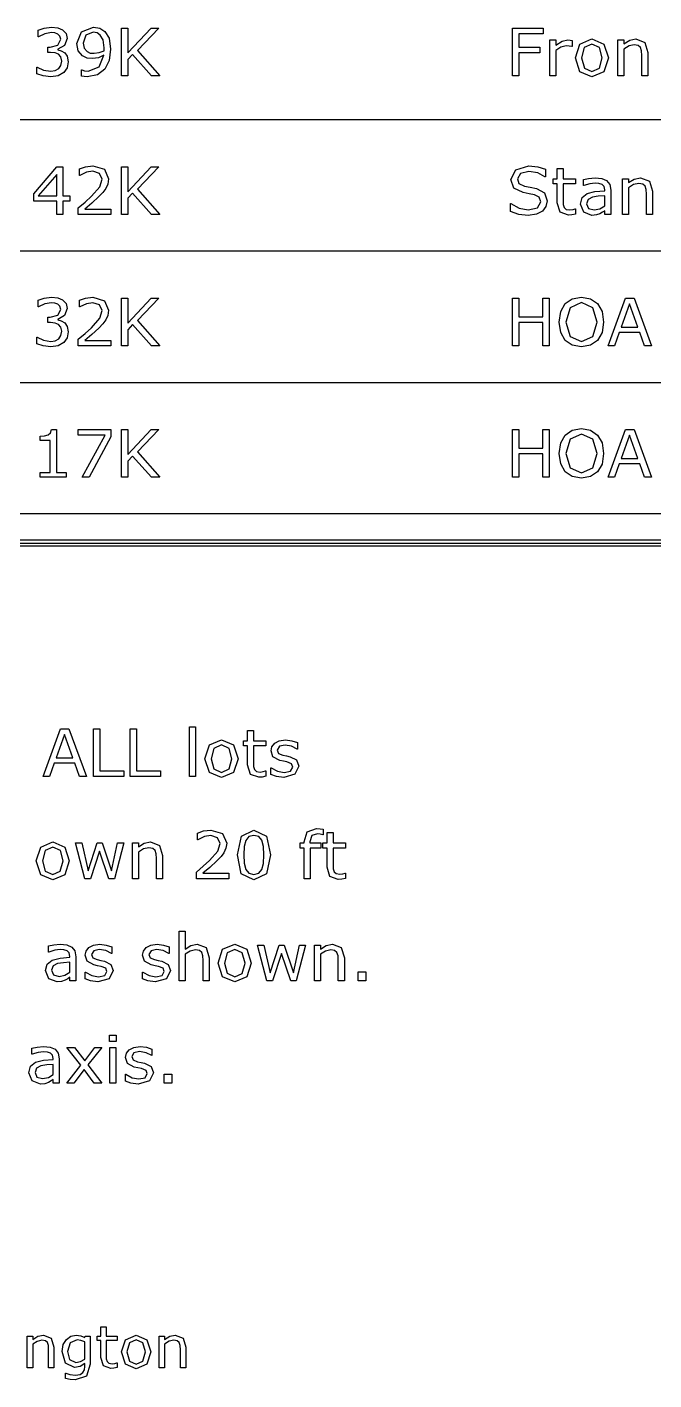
# Model space of a CAD drawing. Extents: x -1 to 182, y 89 to 480.
# Drawn here: x 129.78 to 152.49, y 89.79 to 138.82 of the extents above; entities that cross this region are included whole.
import ezdxf

# ---------------------------------------------------------------- set-up
doc = ezdxf.new("R2010")
doc.units = 0

msp = doc.modelspace()

# ---------------------------------------------------------------- linework, layer by layer
at = {"layer": 'Layer 1', "color": 7}
for points in [[(131.140151, 137.888609), (131.232006, 137.763037), (131.268051, 137.567696), (131.225029, 137.350262), (131.104107, 137.178177), (130.898304, 137.057262), (130.640182, 137.018898), (130.356478, 137.05377), (130.127423, 137.128197), (130.127423, 137.37119), (130.144859, 137.37119), (130.377401, 137.263055), (130.635525, 137.220034), (130.79133, 137.244375), (130.925043, 137.316474), (131.004108, 137.42924), (131.030849, 137.585052), (131.000618, 137.738537), (130.91923, 137.835031), (130.792492, 137.883873), (130.632038, 137.897895), (130.527393, 137.897895), (130.527393, 138.090909), (130.608784, 138.090909), (130.89016, 138.164172), (130.995969, 138.380442), (130.969225, 138.489741), (130.894811, 138.567634), (130.78784, 138.609491), (130.658779, 138.621133), (130.423912, 138.581604), (130.189041, 138.469977), (130.177426, 138.469977), (130.177426, 138.712996), (130.397178, 138.787423), (130.664603, 138.822296), (130.887845, 138.799012), (131.062253, 138.724585), (131.188991, 138.589727), (131.232012, 138.404863), (131.129692, 138.15253), (130.890171, 138.017672), (130.890171, 138.001268), (131.01807, 137.961739), (131.140156, 137.888503), (131.140151, 137.888609)], [(132.804, 138.024631), (132.751679, 137.613045), (132.595874, 137.297953), (132.330775, 137.093299), (131.956379, 137.021226), (131.842431, 137.028105), (131.747089, 137.047949), (131.747089, 137.27004), (131.758704, 137.27004), (131.854046, 137.236306), (131.991246, 137.221224), (132.393547, 137.374709), (132.563303, 137.800264), (132.359829, 137.707237), (132.151702, 137.67935), (131.957527, 137.700252), (131.784284, 137.781638), (131.629643, 137.961845), (131.578483, 138.223465), (131.752891, 138.654841), (132.178444, 138.821105), (132.410988, 138.781576), (132.598186, 138.665292), (132.750501, 138.416478), (132.803987, 138.024631), (132.804, 138.024631)], [(134.585284, 137.054934), (134.286466, 137.054934), (133.601625, 137.825823), (133.429543, 137.642097), (133.429543, 137.054934), (133.199324, 137.054934), (133.199324, 138.786233), (133.429543, 138.786233), (133.429543, 137.882788), (134.270189, 138.786233), (134.54924, 138.786233), (133.776033, 137.972323), (134.585284, 137.054934)], [(148.472888, 138.581578), (147.597362, 138.581578), (147.597362, 138.093237), (148.34964, 138.093237), (148.34964, 137.888609), (147.597362, 137.888609), (147.597362, 137.054934), (147.367143, 137.054934), (147.367143, 138.786233), (148.472888, 138.786233), (148.472888, 138.581578)], [(132.569132, 138.074637), (132.531924, 138.364144), (132.429604, 138.5339), (132.312169, 138.608327), (132.176131, 138.631611), (131.911032, 138.526968), (131.814528, 138.232805), (131.845921, 138.052571), (131.951728, 137.930492), (132.066837, 137.88165), (132.206362, 137.870008), (132.390073, 137.89435), (132.564481, 137.965258), (132.566862, 138.012936), (132.569243, 138.074558), (132.569132, 138.074637)], [(149.528638, 138.11533), (149.517023, 138.11533), (149.42168, 138.131734), (149.313548, 138.137555), (149.118212, 138.092205), (148.936827, 137.977112), (148.936827, 137.054934), (148.718236, 137.054934), (148.718236, 138.353693), (148.936827, 138.353693), (148.936827, 138.161843), (149.165881, 138.309507), (149.369356, 138.353693), (149.451912, 138.350253), (149.528651, 138.33967), (149.528638, 138.11533)], [(150.841345, 137.703718), (150.678566, 137.202598), (150.242546, 137.018898), (149.804201, 137.202598), (149.642583, 137.703718), (149.804201, 138.204865), (150.242546, 138.389729), (150.678566, 138.204865), (150.841345, 137.703718), (150.841345, 137.703718)], [(152.265675, 137.054934), (152.047084, 137.054934), (152.047084, 137.794417), (152.036633, 137.961845), (151.998264, 138.085114), (151.914547, 138.157187), (151.772696, 138.181528), (151.585498, 138.137343), (151.3983, 138.024551), (151.3983, 137.054934), (151.17971, 137.054934), (151.17971, 138.353693), (151.3983, 138.353693), (151.3983, 138.209521), (151.609917, 138.342051), (151.83432, 138.389729), (152.15523, 138.262994), (152.265688, 137.897895), (152.265675, 137.054934)], [(150.615778, 137.703718), (150.516948, 138.078129), (150.242546, 138.201372), (149.965819, 138.078129), (149.868151, 137.703718), (149.966981, 137.332826), (150.242546, 137.207254), (150.515784, 137.331661), (150.615778, 137.703718), (150.615778, 137.703718)], [(4.762494, 135.467436), (175.153946, 135.467436), (175.153946, 130.704942), (4.762494, 130.704942), (4.762494, 135.467436)], [(131.332, 132.515034), (131.075037, 132.515034), (131.075037, 132.027857), (130.851795, 132.027857), (130.851795, 132.515034), (130.022778, 132.515034), (130.022778, 132.782474), (130.861098, 133.759156), (131.075037, 133.759156), (131.075037, 132.701062), (131.332, 132.701062), (131.332, 132.515034)], [(130.851795, 132.701062), (130.851795, 133.482429), (130.180908, 132.701062), (130.851795, 132.701062)], [(132.806326, 132.027857), (131.634305, 132.027857), (131.634305, 132.270876), (131.878475, 132.480162), (132.107533, 132.688283), (132.413327, 133.031288), (132.49588, 133.306851), (132.40635, 133.517301), (132.158693, 133.59403), (131.929635, 133.556829), (131.688955, 133.442873), (131.677339, 133.442873), (131.677339, 133.687057), (131.897094, 133.761458), (132.164519, 133.795192), (132.581935, 133.666128), (132.733089, 133.318466), (132.707504, 133.133602), (132.634251, 132.971995), (132.52728, 132.830126), (132.379617, 132.675503), (132.122656, 132.438305), (131.874996, 132.226691), (132.806334, 132.226691), (132.806326, 132.027857)], [(134.585284, 132.027857), (134.286466, 132.027857), (133.601625, 132.798746), (133.429543, 132.61502), (133.429543, 132.027857), (133.199324, 132.027857), (133.199324, 133.759156), (133.429543, 133.759156), (133.429543, 132.855711), (134.270189, 133.759156), (134.54924, 133.759156), (133.776033, 132.945246), (134.585284, 132.027857)], [(148.625203, 132.522019), (148.577534, 132.32202), (148.446147, 132.154592), (148.228718, 132.038334), (147.931062, 131.996451), (147.593875, 132.031349), (147.290403, 132.134828), (147.290403, 132.42317), (147.306675, 132.42317), (147.610144, 132.254578), (147.93338, 132.195285), (148.265916, 132.275507), (148.385676, 132.489449), (148.328704, 132.659205), (148.157783, 132.744083), (147.96826, 132.782474), (147.753159, 132.820839), (147.411318, 132.987103), (147.30086, 133.29521), (147.48457, 133.651021), (147.950821, 133.790535), (148.285683, 133.755663), (148.555433, 133.669621), (148.555433, 133.39755), (148.539161, 133.39755), (148.278711, 133.535901), (147.949662, 133.591701), (147.652006, 133.514972), (147.540387, 133.317302), (147.596195, 133.147546), (147.792696, 133.053381), (148.004309, 133.013852), (148.236854, 132.966174), (148.527533, 132.811525), (148.625201, 132.522019), (148.625203, 132.522019)], [(149.651886, 132.039472), (149.51701, 132.012749), (149.387949, 132.002166), (149.085641, 132.109137), (148.98216, 132.452142), (148.98216, 133.14281), (148.834494, 133.14281), (148.834494, 133.32651), (148.98216, 133.32651), (148.98216, 133.699731), (149.200751, 133.699731), (149.200751, 133.32651), (149.651886, 133.32651), (149.651886, 133.14281), (149.200751, 133.14281), (149.200751, 132.550964), (149.205407, 132.390521), (149.237962, 132.28355), (149.307724, 132.214944), (149.444927, 132.194042), (149.556546, 132.209123), (149.640263, 132.235872), (149.651878, 132.235872), (149.651886, 132.039472)], [(150.925062, 132.027831), (150.707633, 132.027831), (150.707633, 132.166181), (150.628568, 132.11038), (150.533225, 132.05458), (150.407651, 132.010395), (150.241382, 131.991874), (149.943726, 132.108131), (149.821642, 132.404623), (149.884428, 132.642986), (150.065813, 132.787157), (150.350679, 132.858092), (150.707633, 132.886006), (150.707633, 132.919713), (150.680892, 133.042956), (150.606478, 133.119712), (150.494855, 133.155748), (150.358817, 133.165008), (150.166968, 133.141725), (149.948378, 133.076611), (149.936763, 133.076611), (149.936763, 133.298676), (150.121635, 133.33704), (150.359992, 133.357942), (150.598347, 133.334659), (150.775081, 133.257903), (150.886703, 133.119553), (150.925073, 132.909104), (150.925062, 132.027831)], [(152.431944, 132.027831), (152.213354, 132.027831), (152.213354, 132.767314), (152.202876, 132.934742), (152.164506, 133.058011), (152.08079, 133.130083), (151.938939, 133.154425), (151.751741, 133.11024), (151.564543, 132.997448), (151.564543, 132.027857), (151.345953, 132.027857), (151.345953, 133.326616), (151.564543, 133.326616), (151.564543, 133.182444), (151.776157, 133.314974), (152.000563, 133.362652), (152.321473, 133.235917), (152.431931, 132.870818), (152.431944, 132.027831)], [(150.707633, 132.347579), (150.707633, 132.709185), (150.471601, 132.691722), (150.257662, 132.657988), (150.105344, 132.574274), (150.04721, 132.419652), (150.114647, 132.251033), (150.320448, 132.195232), (150.5309, 132.239418), (150.707633, 132.347553), (150.707633, 132.347579)], [(131.140151, 128.099038), (131.232006, 127.973466), (131.268051, 127.778125), (131.225029, 127.560691), (131.104107, 127.388606), (130.898304, 127.267691), (130.640182, 127.229327), (130.356478, 127.264199), (130.127423, 127.338626), (130.127423, 127.581619), (130.144859, 127.581619), (130.377401, 127.473484), (130.635525, 127.430463), (130.79133, 127.454804), (130.925043, 127.526903), (131.004108, 127.639669), (131.030849, 127.795481), (131.000618, 127.948966), (130.91923, 128.04546), (130.792492, 128.094302), (130.632038, 128.108324), (130.527393, 128.108324), (130.527393, 128.301338), (130.608784, 128.301338), (130.89016, 128.374601), (130.995969, 128.590871), (130.969225, 128.70017), (130.894811, 128.778063), (130.78784, 128.81992), (130.658779, 128.831562), (130.423912, 128.792033), (130.189041, 128.680406), (130.177426, 128.680406), (130.177426, 128.923425), (130.397178, 128.997852), (130.664603, 129.032725), (130.887845, 129.009441), (131.062253, 128.935014), (131.188991, 128.800156), (131.232012, 128.615292), (131.129692, 128.362959), (130.890171, 128.228101), (130.890171, 128.211697), (131.01807, 128.172168), (131.140156, 128.098932), (131.140151, 128.099038)], [(132.806326, 127.265363), (131.634305, 127.265363), (131.634305, 127.508382), (131.878475, 127.717668), (132.107533, 127.925789), (132.413327, 128.268794), (132.49588, 128.544357), (132.40635, 128.754807), (132.158693, 128.831536), (131.929635, 128.794335), (131.688955, 128.680379), (131.677339, 128.680379), (131.677339, 128.924563), (131.897094, 128.998964), (132.164519, 129.032698), (132.581935, 128.903634), (132.733089, 128.555972), (132.707504, 128.371108), (132.634251, 128.209501), (132.52728, 128.067632), (132.379617, 127.913009), (132.122656, 127.675811), (131.874996, 127.464197), (132.806334, 127.464197), (132.806326, 127.265363)], [(134.585284, 127.265363), (134.286466, 127.265363), (133.601625, 128.036252), (133.429543, 127.852526), (133.429543, 127.265363), (133.199324, 127.265363), (133.199324, 128.996662), (133.429543, 128.996662), (133.429543, 128.093217), (134.270189, 128.996662), (134.54924, 128.996662), (133.776033, 128.182752), (134.585284, 127.265363)], [(148.691479, 127.265363), (148.461263, 127.265363), (148.461263, 128.112981), (147.597362, 128.112981), (147.597362, 127.265363), (147.367143, 127.265363), (147.367143, 128.996662), (147.597362, 128.996662), (147.597362, 128.317636), (148.461263, 128.317636), (148.461263, 128.996662), (148.691479, 128.996662), (148.691479, 127.265363)], [(150.447185, 128.797828), (150.608801, 128.512951), (150.665776, 128.130417), (150.607639, 127.746719), (150.447185, 127.465361), (150.193712, 127.28862), (149.861174, 127.229327), (149.528638, 127.289784), (149.275165, 127.465361), (149.113547, 127.747883), (149.057736, 128.130417), (149.113547, 128.509459), (149.276326, 128.797828), (149.529799, 128.972241), (149.861174, 129.032698), (150.194874, 128.971077), (150.447185, 128.797828), (150.447185, 128.797828)], [(152.395903, 127.265363), (152.150568, 127.265363), (151.980812, 127.747883), (151.232018, 127.747883), (151.062262, 127.265363), (150.828555, 127.265363), (151.45875, 128.996662), (151.765706, 128.996662), (152.395903, 127.265363)], [(150.426257, 128.130417), (150.275103, 128.650164), (149.862341, 128.833864), (149.44725, 128.650164), (149.297257, 128.130417), (149.450737, 127.608368), (149.862341, 127.428134), (150.27278, 127.608368), (150.426257, 128.130417), (150.426257, 128.130417)], [(151.909888, 127.945553), (151.606416, 128.795499), (151.301786, 127.945553), (151.909888, 127.945553)], [(4.762494, 125.942448), (175.153946, 125.942448), (175.153946, 121.179954), (4.762494, 121.179954), (4.762494, 125.942448)], [(131.193637, 122.502869), (130.256484, 122.502869), (130.256484, 122.67961), (130.616928, 122.67961), (130.616928, 123.839992), (130.256484, 123.839992), (130.256484, 123.998133), (130.413453, 124.009775), (130.540188, 124.045811), (130.623905, 124.119074), (130.659949, 124.239989), (130.84017, 124.239989), (130.84017, 122.679637), (131.193637, 122.679637), (131.193637, 122.502869)], [(132.810977, 123.974877), (132.027303, 122.502869), (131.778484, 122.502869), (132.612151, 124.030677), (131.626166, 124.030677), (131.626166, 124.234168), (132.810977, 124.234168), (132.810977, 123.974877)], [(134.585284, 122.502869), (134.286466, 122.502869), (133.601625, 123.273758), (133.429543, 123.090032), (133.429543, 122.502869), (133.199324, 122.502869), (133.199324, 124.234168), (133.429543, 124.234168), (133.429543, 123.330723), (134.270189, 124.234168), (134.54924, 124.234168), (133.776033, 123.420258), (134.585284, 122.502869)], [(148.691479, 122.502869), (148.461263, 122.502869), (148.461263, 123.350487), (147.597362, 123.350487), (147.597362, 122.502869), (147.367143, 122.502869), (147.367143, 124.234168), (147.597362, 124.234168), (147.597362, 123.555142), (148.461263, 123.555142), (148.461263, 124.234168), (148.691479, 124.234168), (148.691479, 122.502869)], [(150.447185, 124.035334), (150.608801, 123.750457), (150.665776, 123.367923), (150.607639, 122.984225), (150.447185, 122.702867), (150.193712, 122.526126), (149.861174, 122.466833), (149.528638, 122.52729), (149.275165, 122.702867), (149.113547, 122.985389), (149.057736, 123.367923), (149.113547, 123.746965), (149.276326, 124.035334), (149.529799, 124.209747), (149.861174, 124.270204), (150.194874, 124.208583), (150.447185, 124.035334), (150.447185, 124.035334)], [(150.426257, 123.367923), (150.275103, 123.88767), (149.862341, 124.07137), (149.44725, 123.88767), (149.297257, 123.367923), (149.450737, 122.845874), (149.862341, 122.66564), (150.27278, 122.845874), (150.426257, 123.367923), (150.426257, 123.367923)], [(152.395903, 122.502869), (152.150568, 122.502869), (151.980812, 122.985389), (151.232018, 122.985389), (151.062262, 122.502869), (150.828555, 122.502869), (151.45875, 124.234168), (151.765706, 124.234168), (152.395903, 122.502869)], [(151.909888, 123.183059), (151.606416, 124.033005), (151.301786, 123.183059), (151.909888, 123.183059)], [(4.762494, 120.227561), (4.762494, 120.015683), (175.153946, 120.015683), (175.153946, 120.227561), (4.762494, 120.227561)], [(4.762494, 120.121622), (175.153946, 120.121622)], [(131.925502, 111.654966), (131.680168, 111.654966), (131.510411, 112.137486), (130.76162, 112.137486), (130.591864, 111.654966), (130.358158, 111.654966), (130.988352, 113.386265), (131.295308, 113.386265), (131.925502, 111.654966)], [(133.283557, 111.654966), (132.188276, 111.654966), (132.188276, 113.386265), (132.418495, 113.386265), (132.418495, 111.859594), (133.283557, 111.859594), (133.283557, 111.654966)], [(134.609057, 111.654966), (133.513776, 111.654966), (133.513776, 113.386265), (133.743995, 113.386265), (133.743995, 111.859594), (134.609057, 111.859594), (134.609057, 111.654966)], [(135.879907, 111.654966), (135.661316, 111.654966), (135.661316, 113.464158), (135.879907, 113.464158), (135.879907, 111.654966)], [(138.432075, 111.666581), (138.297198, 111.639858), (138.168137, 111.629275), (137.86583, 111.736246), (137.762349, 112.079251), (137.762349, 112.769919), (137.614682, 112.769919), (137.614682, 112.953619), (137.762349, 112.953619), (137.762349, 113.32684), (137.980939, 113.32684), (137.980939, 112.953619), (138.432075, 112.953619), (138.432075, 112.769919), (137.980939, 112.769919), (137.980939, 112.178073), (137.985596, 112.01763), (138.01815, 111.910659), (138.087913, 111.842053), (138.225115, 111.821151), (138.336735, 111.836232), (138.420451, 111.862981), (138.432067, 111.862981), (138.432075, 111.666581)], [(131.439487, 112.335156), (131.136016, 113.185102), (130.831385, 112.335156), (131.439487, 112.335156)], [(137.419346, 112.30375), (137.256564, 111.80263), (136.820547, 111.61893), (136.382202, 111.80263), (136.220584, 112.30375), (136.382202, 112.804897), (136.820547, 112.989761), (137.256564, 112.804897), (137.419346, 112.30375), (137.419346, 112.30375)], [(137.193778, 112.30375), (137.094949, 112.678161), (136.820547, 112.801404), (136.54382, 112.678161), (136.446152, 112.30375), (136.544981, 111.932858), (136.820547, 111.807286), (137.093785, 111.931693), (137.193778, 112.30375), (137.193778, 112.30375)], [(139.62386, 112.029351), (139.476196, 111.737516), (139.075056, 111.62356), (138.809957, 111.657294), (138.608805, 111.732859), (138.608805, 111.978207), (138.620421, 111.978207), (138.85064, 111.8538), (139.093646, 111.808451), (139.319213, 111.854964), (139.400604, 112.001464), (139.356422, 112.117722), (139.186665, 112.185164), (139.064579, 112.209506), (138.928541, 112.239721), (138.685532, 112.372277), (138.614608, 112.588547), (138.647162, 112.739703), (138.74832, 112.866439), (138.913425, 112.952481), (139.138993, 112.985025), (139.373863, 112.955974), (139.572687, 112.887367), (139.572687, 112.653661), (139.561071, 112.653661), (139.357594, 112.757139), (139.122726, 112.800161), (138.920413, 112.753647), (138.83786, 112.617625), (138.887856, 112.496684), (139.045986, 112.430432), (139.18086, 112.402519), (139.306434, 112.376854), (139.541304, 112.257104), (139.623857, 112.029192), (139.62386, 112.029351)], [(137.082167, 107.95083), (135.910146, 107.95083), (135.910146, 108.19385), (136.154317, 108.403135), (136.383371, 108.611256), (136.689166, 108.954261), (136.771721, 109.229825), (136.682191, 109.440274), (136.434531, 109.517003), (136.205476, 109.479803), (135.964793, 109.365847), (135.953178, 109.365847), (135.953178, 109.61003), (136.17293, 109.684431), (136.440355, 109.718166), (136.857771, 109.589102), (137.008925, 109.24144), (136.98334, 109.056576), (136.910087, 108.894968), (136.803119, 108.753099), (136.655453, 108.598477), (136.398492, 108.361278), (136.150835, 108.149665), (137.082172, 108.149665), (137.082167, 107.95083)], [(138.5937, 108.817049), (138.447195, 108.132202), (137.994899, 107.914794), (137.539115, 108.135695), (137.3961, 108.81472), (137.541441, 109.496075), (137.994899, 109.717001), (138.449521, 109.492582), (138.5937, 108.817049), (138.5937, 108.817049)], [(138.287903, 108.289179), (138.342553, 108.510106), (138.357661, 108.817049), (138.342553, 109.124018), (138.286742, 109.344918), (138.175119, 109.479803), (137.994899, 109.525152), (137.813517, 109.479803), (137.700733, 109.342616), (137.646083, 109.118197), (137.63214, 108.81472), (137.644919, 108.51127), (137.699566, 108.292672), (137.807698, 108.154295), (137.994896, 108.106643), (138.176281, 108.151993), (138.287901, 108.289179), (138.287903, 108.289179)], [(140.50172, 109.548409), (140.490104, 109.548409), (140.395923, 109.569311), (140.293604, 109.580953), (140.088965, 109.518167), (140.026179, 109.293774), (140.026179, 109.249589), (140.420339, 109.249589), (140.420339, 109.065889), (140.033156, 109.065889), (140.033156, 107.950804), (139.814563, 107.950804), (139.814563, 109.065863), (139.666899, 109.065863), (139.666899, 109.249563), (139.814563, 109.249563), (139.814563, 109.292584), (139.929673, 109.647204), (140.262211, 109.771611), (140.393598, 109.764732), (140.50173, 109.748328), (140.50172, 109.548409)], [(141.31446, 107.962446), (141.179584, 107.935723), (141.050523, 107.925139), (140.748216, 108.03211), (140.644735, 108.375116), (140.644735, 109.065783), (140.497068, 109.065783), (140.497068, 109.249483), (140.644735, 109.249483), (140.644735, 109.622704), (140.863325, 109.622704), (140.863325, 109.249483), (141.31446, 109.249483), (141.31446, 109.065783), (140.863325, 109.065783), (140.863325, 108.473938), (140.867982, 108.313494), (140.900539, 108.206523), (140.970301, 108.137917), (141.107501, 108.117015), (141.219123, 108.132096), (141.302837, 108.158846), (141.314452, 108.158846), (141.31446, 107.962446)], [(131.306944, 108.599614), (131.144162, 108.098494), (130.708143, 107.914794), (130.2698, 108.098494), (130.108182, 108.599614), (130.2698, 109.100761), (130.708143, 109.285625), (131.144162, 109.100761), (131.306944, 108.599614), (131.306944, 108.599614)], [(131.081377, 108.599614), (130.982544, 108.974026), (130.708143, 109.097269), (130.431418, 108.974026), (130.33375, 108.599614), (130.43258, 108.228722), (130.708143, 108.103151), (130.981383, 108.227558), (131.081377, 108.599614), (131.081377, 108.599614)], [(133.278913, 109.249589), (132.940562, 107.95083), (132.738251, 107.95083), (132.404551, 108.951933), (132.073174, 107.95083), (131.872025, 107.95083), (131.530186, 109.249589), (131.75808, 109.249589), (131.996437, 108.24383), (132.320834, 109.249589), (132.501055, 109.249589), (132.833594, 108.24383), (133.059161, 109.249589), (133.278913, 109.249589)], [(134.679989, 107.95083), (134.461398, 107.95083), (134.461398, 108.690313), (134.450947, 108.857742), (134.412577, 108.981011), (134.328863, 109.053083), (134.18701, 109.077425), (133.999812, 109.03324), (133.812614, 108.920448), (133.812614, 107.950804), (133.594024, 107.950804), (133.594024, 109.249563), (133.812614, 109.249563), (133.812614, 109.105391), (134.02423, 109.237921), (134.248634, 109.285599), (134.569544, 109.158864), (134.680002, 108.793765), (134.679989, 107.95083)], [(136.370573, 104.246695), (136.151983, 104.246695), (136.151983, 104.986178), (136.141532, 105.153606), (136.103162, 105.276875), (136.019445, 105.348948), (135.877594, 105.373289), (135.690397, 105.329104), (135.503199, 105.216312), (135.503199, 104.246642), (135.284608, 104.246642), (135.284608, 106.055834), (135.503199, 106.055834), (135.503199, 105.401229), (135.714815, 105.533759), (135.939219, 105.581437), (136.260129, 105.454702), (136.370587, 105.089603), (136.370573, 104.246695)], [(131.545294, 104.246695), (131.327865, 104.246695), (131.327865, 104.385045), (131.2488, 104.329245), (131.153457, 104.273444), (131.027883, 104.229259), (130.861614, 104.210738), (130.563958, 104.326996), (130.441874, 104.623488), (130.50466, 104.86185), (130.686045, 105.006022), (130.970911, 105.076956), (131.327865, 105.10487), (131.327865, 105.138578), (131.301123, 105.261821), (131.22671, 105.338576), (131.115087, 105.374612), (130.979049, 105.383873), (130.7872, 105.360589), (130.56861, 105.295475), (130.556994, 105.295475), (130.556994, 105.51754), (130.741866, 105.555905), (130.980224, 105.576807), (131.218579, 105.553523), (131.395312, 105.476768), (131.506935, 105.338417), (131.545305, 105.127968), (131.545294, 104.246695)], [(132.894045, 104.62108), (132.746382, 104.329245), (132.345242, 104.215289), (132.080143, 104.249023), (131.878994, 104.324588), (131.878994, 104.569936), (131.890609, 104.569936), (132.120828, 104.445529), (132.363837, 104.40018), (132.589405, 104.446693), (132.670793, 104.593193), (132.62661, 104.709451), (132.456854, 104.776893), (132.334767, 104.801234), (132.198729, 104.83145), (131.955723, 104.964006), (131.884796, 105.180276), (131.917353, 105.331432), (132.018509, 105.458168), (132.183616, 105.54421), (132.409181, 105.576754), (132.644052, 105.547702), (132.842875, 105.479096), (132.842875, 105.24539), (132.83126, 105.24539), (132.627785, 105.348868), (132.392915, 105.39189), (132.190601, 105.345376), (132.108049, 105.209354), (132.158047, 105.088413), (132.316175, 105.022161), (132.451051, 104.994248), (132.576625, 104.968583), (132.811493, 104.848833), (132.894045, 104.620921), (132.894045, 104.62108)], [(134.971824, 104.62108), (134.82416, 104.329245), (134.42302, 104.215289), (134.157921, 104.249023), (133.956772, 104.324588), (133.956772, 104.569936), (133.968387, 104.569936), (134.198606, 104.445529), (134.441613, 104.40018), (134.66718, 104.446693), (134.748571, 104.593193), (134.704388, 104.709451), (134.534632, 104.776893), (134.412545, 104.801234), (134.276507, 104.83145), (134.033499, 104.964006), (133.962574, 105.180276), (133.995129, 105.331432), (134.096287, 105.458168), (134.261392, 105.54421), (134.486959, 105.576754), (134.72183, 105.547702), (134.920653, 105.479096), (134.920653, 105.24539), (134.909038, 105.24539), (134.705561, 105.348868), (134.470693, 105.39189), (134.26838, 105.345376), (134.185827, 105.209354), (134.235823, 105.088413), (134.393953, 105.022161), (134.528827, 104.994248), (134.654401, 104.968583), (134.889271, 104.848833), (134.971824, 104.620921), (134.971824, 104.62108)], [(137.898387, 104.895479), (137.735605, 104.394359), (137.299585, 104.210659), (136.86124, 104.394359), (136.699622, 104.895479), (136.86124, 105.396626), (137.299585, 105.58149), (137.735605, 105.396626), (137.898387, 104.895479), (137.898387, 104.895479)], [(139.870356, 105.545453), (139.532004, 104.246695), (139.329691, 104.246695), (138.995991, 105.247798), (138.664617, 104.246695), (138.463467, 104.246695), (138.121629, 105.545453), (138.349519, 105.545453), (138.587877, 104.539694), (138.912277, 105.545453), (139.092498, 105.545453), (139.425036, 104.539694), (139.650601, 105.545453), (139.870356, 105.545453)], [(141.271431, 104.246695), (141.052841, 104.246695), (141.052841, 104.986178), (141.042363, 105.153606), (141.003993, 105.276875), (140.920277, 105.348948), (140.778426, 105.373289), (140.591228, 105.329104), (140.40403, 105.216312), (140.40403, 104.246642), (140.18544, 104.246642), (140.18544, 105.545401), (140.40403, 105.545401), (140.40403, 105.401229), (140.615646, 105.533759), (140.84005, 105.581437), (141.16096, 105.454702), (141.271418, 105.089603), (141.271431, 104.246695)], [(137.672819, 104.895479), (137.573987, 105.26989), (137.299585, 105.393133), (137.022858, 105.26989), (136.92519, 104.895479), (137.024022, 104.524586), (137.299585, 104.399015), (137.572825, 104.523422), (137.672819, 104.895479), (137.672819, 104.895479)], [(131.327865, 104.566443), (131.327865, 104.928049), (131.091833, 104.910587), (130.877894, 104.876852), (130.725576, 104.793138), (130.667442, 104.638516), (130.734879, 104.469897), (130.940679, 104.414097), (131.151131, 104.458282), (131.327865, 104.566417), (131.327865, 104.566443)], [(142.049289, 104.246695), (141.7714, 104.246695), (141.7714, 104.578059), (142.049289, 104.578059), (142.049289, 104.246695)], [(133.007993, 102.058646), (132.761497, 102.058646), (132.761497, 102.285368), (133.007993, 102.285368), (133.007993, 102.058646)], [(130.943005, 100.542454), (130.725576, 100.542454), (130.725576, 100.680804), (130.646511, 100.625003), (130.551168, 100.569203), (130.425595, 100.525018), (130.259328, 100.506497), (129.961672, 100.622754), (129.839586, 100.919246), (129.902371, 101.157609), (130.083756, 101.30178), (130.368622, 101.372715), (130.725576, 101.400629), (130.725576, 101.434336), (130.698835, 101.557579), (130.624421, 101.634335), (130.512798, 101.670371), (130.37676, 101.679631), (130.184914, 101.656348), (129.966321, 101.591234), (129.954706, 101.591234), (129.954706, 101.813299), (130.139578, 101.851663), (130.377935, 101.872565), (130.616293, 101.849282), (130.793026, 101.772526), (130.904646, 101.634176), (130.943016, 101.423727), (130.943005, 100.542454)], [(132.488257, 100.542454), (132.212694, 100.542454), (131.844111, 101.041272), (131.473206, 100.542454), (131.218568, 100.542454), (131.725515, 101.1901), (131.22322, 101.841212), (131.498786, 101.841212), (131.86504, 101.350543), (132.232461, 101.841212), (132.488257, 101.841212), (131.977824, 101.201715), (132.488257, 100.542454)], [(132.99405, 100.542454), (132.775459, 100.542454), (132.775459, 101.841212), (132.99405, 101.841212), (132.99405, 100.542454)], [(134.35443, 100.916838), (134.206766, 100.625003), (133.805629, 100.511048), (133.540528, 100.544782), (133.339378, 100.620347), (133.339378, 100.865695), (133.350994, 100.865695), (133.581212, 100.741288), (133.824221, 100.695938), (134.049789, 100.742452), (134.131177, 100.888951), (134.086995, 101.005209), (133.917238, 101.072651), (133.795154, 101.096993), (133.659116, 101.127208), (133.416107, 101.259765), (133.345181, 101.476035), (133.377738, 101.627191), (133.478893, 101.753926), (133.644001, 101.839969), (133.869568, 101.872512), (134.104436, 101.843461), (134.303262, 101.774855), (134.303262, 101.541149), (134.291647, 101.541149), (134.088172, 101.644627), (133.853302, 101.687648), (133.650988, 101.641134), (133.568436, 101.505112), (133.618434, 101.384171), (133.776562, 101.31792), (133.911439, 101.290006), (134.037012, 101.264342), (134.27188, 101.144592), (134.354432, 100.91668), (134.35443, 100.916838)], [(130.725576, 100.862202), (130.725576, 101.223808), (130.489544, 101.206345), (130.275605, 101.172611), (130.12329, 101.088897), (130.065153, 100.934275), (130.13259, 100.765656), (130.338391, 100.709855), (130.548843, 100.754041), (130.725576, 100.862176), (130.725576, 100.862202)], [(135.024156, 100.542454), (134.746267, 100.542454), (134.746267, 100.873817), (135.024156, 100.873817), (135.024156, 100.542454)], [(133.043887, 90.233956), (132.923996, 90.210143), (132.809276, 90.200883), (132.54056, 90.295948), (132.448575, 90.600853), (132.448575, 91.214765), (132.317318, 91.214765), (132.317318, 91.378066), (132.448575, 91.378066), (132.448575, 91.709826), (132.642877, 91.709826), (132.642877, 91.378066), (133.043887, 91.378066), (133.043887, 91.214765), (132.642877, 91.214765), (132.642877, 90.688695), (132.647004, 90.546058), (132.675942, 90.450993), (132.737955, 90.390007), (132.859912, 90.371486), (132.95913, 90.38498), (133.033544, 90.408792), (133.043889, 90.408792), (133.043887, 90.233956)], [(130.751524, 90.223611), (130.557219, 90.223611), (130.557219, 90.880941), (130.547932, 91.029769), (130.513825, 91.139306), (130.439411, 91.203388), (130.313321, 91.225084), (130.146922, 91.185793), (129.980524, 91.085543), (129.980524, 90.223743), (129.786222, 90.223743), (129.786222, 91.378198), (129.980524, 91.378198), (129.980524, 91.250034), (130.168626, 91.367853), (130.368098, 91.410239), (130.65335, 91.29758), (130.751537, 90.973042), (130.751524, 90.223611)], [(132.062035, 90.35487), (131.928712, 89.923891), (131.518399, 89.78644), (131.338567, 89.799934), (131.167001, 89.836129), (131.167001, 90.034566), (131.177346, 90.034566), (131.328241, 89.989084), (131.534946, 89.961171), (131.699279, 89.984983), (131.800564, 90.051129), (131.852239, 90.148257), (131.867744, 90.27539), (131.867744, 90.380799), (131.699279, 90.27539), (131.495674, 90.241285), (131.167012, 90.390113), (131.046089, 90.811805), (131.08743, 91.068107), (131.202151, 91.255167), (131.365449, 91.368858), (131.556652, 91.410213), (131.724083, 91.389575), (131.867744, 91.328615), (131.880153, 91.378224), (132.062054, 91.378224), (132.062035, 90.35487)], [(131.867733, 90.540899), (131.867733, 91.170315), (131.723038, 91.219924), (131.590747, 91.235535), (131.338567, 91.128061), (131.246582, 90.815933), (131.314795, 90.521372), (131.541137, 90.421122), (131.710637, 90.453163), (131.867733, 90.541004), (131.867733, 90.540899)], [(134.262416, 90.800322), (134.117721, 90.35487), (133.730149, 90.19157), (133.340508, 90.35487), (133.196847, 90.800322), (133.340508, 91.245774), (133.730149, 91.410107), (134.117721, 91.245774), (134.262416, 90.800322), (134.262416, 90.800322)], [(134.061912, 90.800322), (133.97406, 91.133115), (133.730149, 91.242679), (133.484169, 91.133115), (133.397354, 90.800322), (133.485203, 90.470625), (133.730149, 90.358998), (133.973028, 90.469594), (134.061912, 90.800322), (134.061912, 90.800322)], [(135.528506, 90.223743), (135.334204, 90.223743), (135.334204, 90.881073), (135.324891, 91.029901), (135.290786, 91.139438), (135.216372, 91.20352), (135.09028, 91.225216), (134.923884, 91.185926), (134.757485, 91.085675), (134.757485, 90.223743), (134.563183, 90.223743), (134.563183, 91.378198), (134.757485, 91.378198), (134.757485, 91.250034), (134.945588, 91.367853), (135.145059, 91.410239), (135.430312, 91.29758), (135.528496, 90.973042), (135.528506, 90.223743)]]:
    msp.add_lwpolyline(points, dxfattribs=at)

doc.saveas('drawing.dxf')
